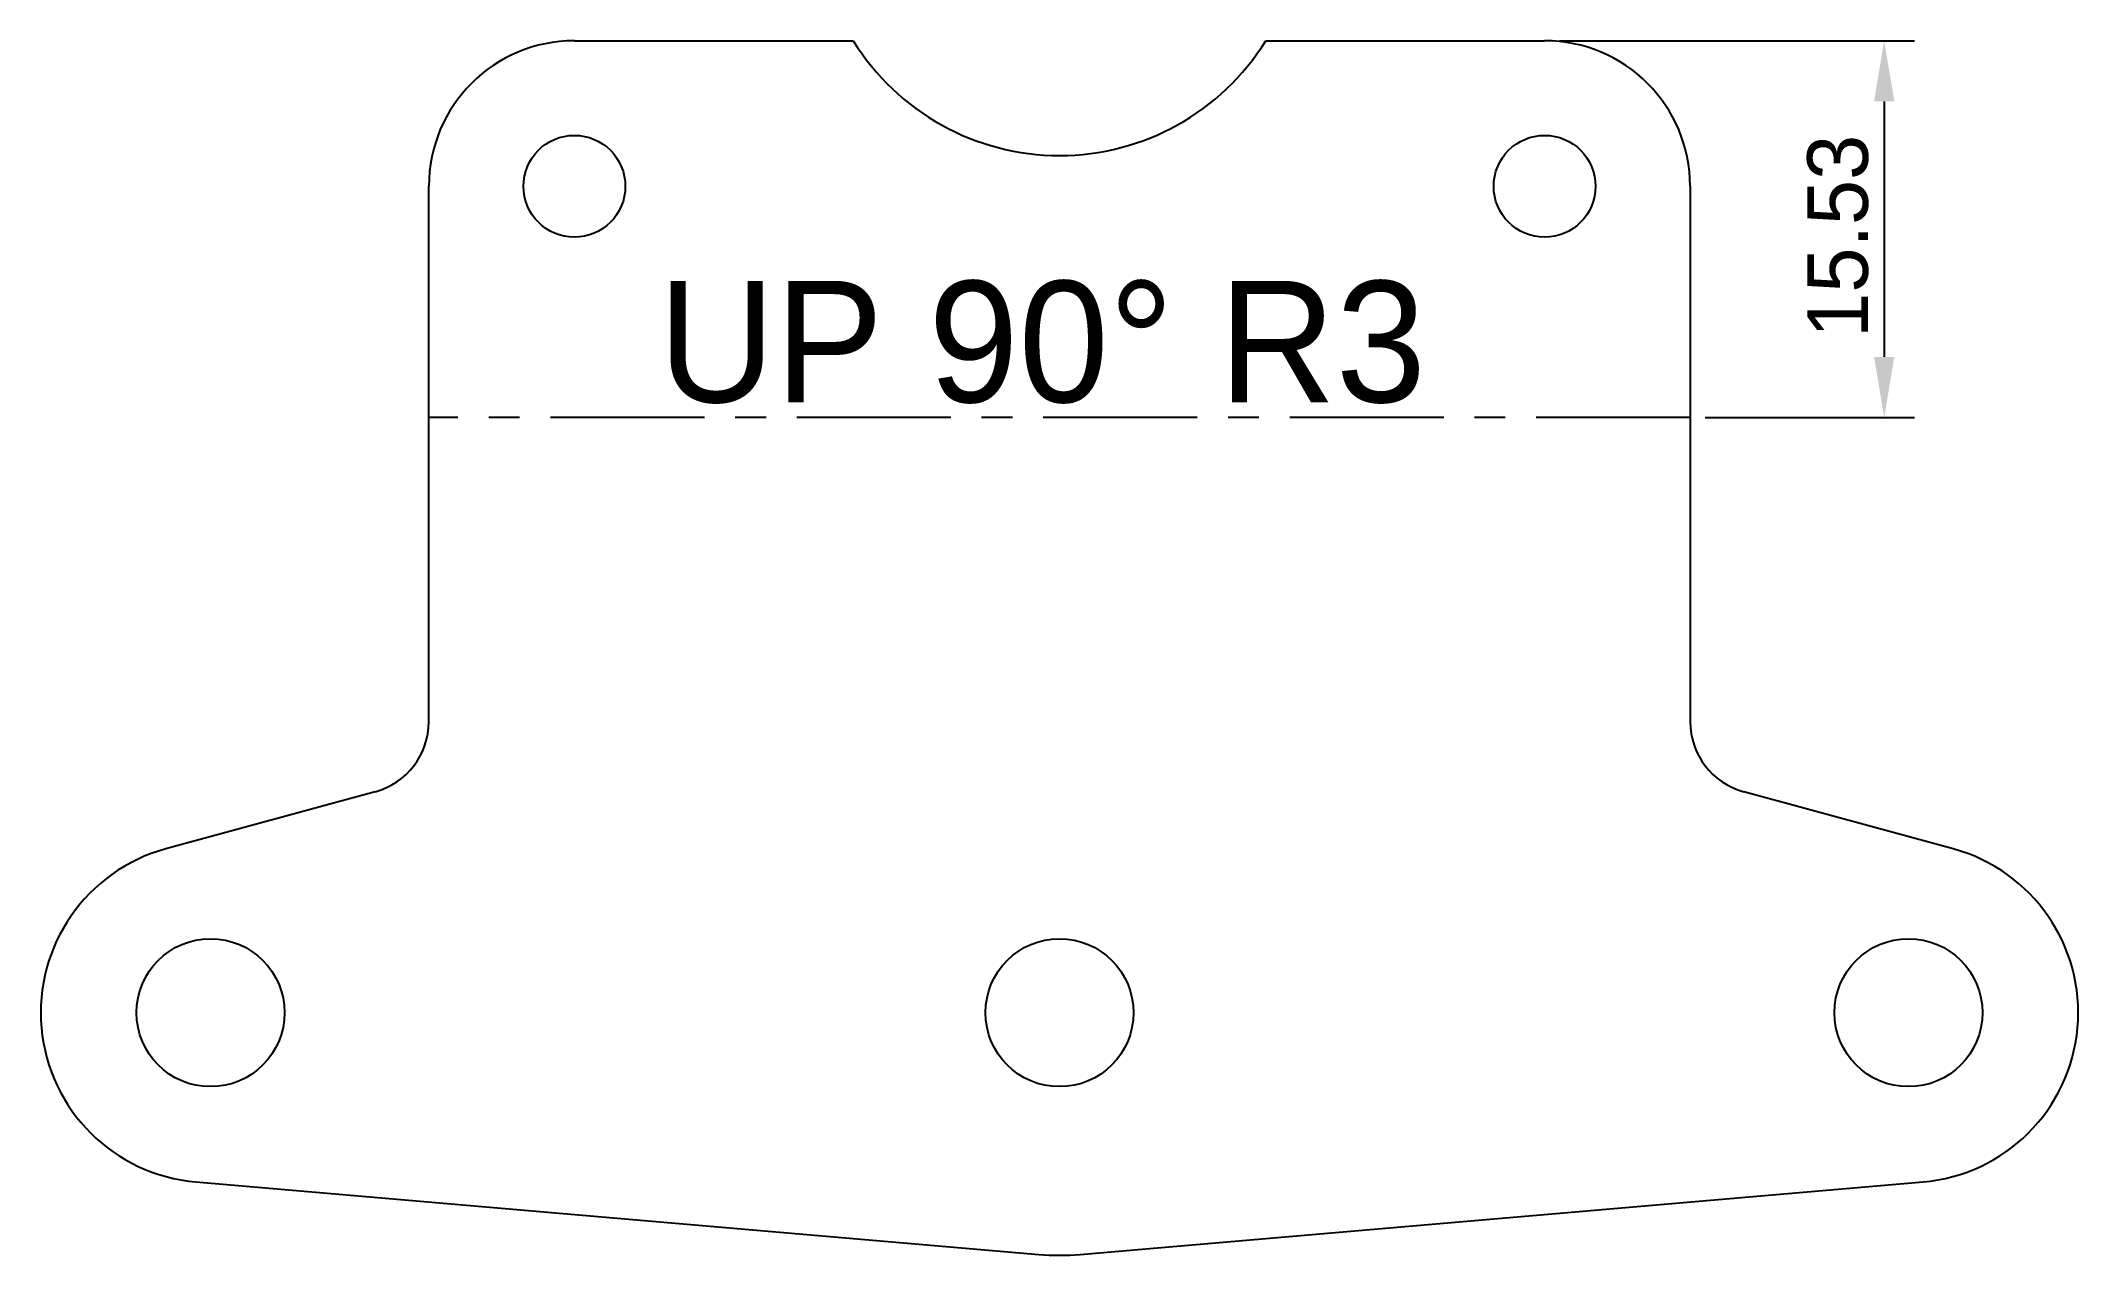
# Model space of a CAD drawing. Extents: x -42 to 42, y 8 to 58.1.
import ezdxf

# ---------------------------------------------------------------- set-up
doc = ezdxf.new("R2010")
doc.units = 0
doc.linetypes.add('CENTER', pattern=[10.16, 6.35, -1.27, 1.27, -1.27])
doc.layers.get('0').update_dxf_attribs({"linetype": 'CONTINUOUS'})
doc.layers.get('DEFPOINTS').update_dxf_attribs({"linetype": 'CONTINUOUS'})
doc.layers.add('DEFAULT', color=7, linetype='CONTINUOUS')
doc.styles.add('DEFAULT', font='txt')
doc.dimstyles.new('ISO-25', dxfattribs={"dimtxt": 2.5, "dimasz": 2.5, "dimexe": 1.25, "dimexo": 0.625, "dimtad": 1, "dimtoh": 1, "dimzin": 1, "dimcen": 2.5, "dimazin": 3, "dimtfac": 1, "dimtix": 1, "dimtmove": 0, "dimatfit": 3})

# ---------------------------------------------------------------- blocks, each defined once
blk = doc.blocks.new('*D1')
at = {"layer": 'DEFAULT', "color": 0}
for p, q in [((20.625, 58.069), (35.25, 58.069)), ((34, 55.569), (34, 45.034)), ((26.625, 42.534), (35.25, 42.534))]:
    blk.add_line(p, q, dxfattribs=at)
for points in [[(34.417, 55.569), (33.583, 55.569), (34, 58.069)], [(33.583, 45.034), (34.417, 45.034), (34, 42.534)]]:
    blk.add_solid(points, dxfattribs=at)
at = {"layer": 'DEFPOINTS', "color": 0}
for p in [(20, 58.069), (26, 42.534), (34, 42.534)]:
    blk.add_point(p, dxfattribs=at)
at = {"layer": 'DEFAULT', "color": 0, "linetype": 'CONTINUOUS', "style": 'DEFAULT'}
blk.add_text('15.53', height=2.5, rotation=90, dxfattribs=at).set_placement((33.328, 45.825))

msp = doc.modelspace()

# ---------------------------------------------------------------- linework, layer by layer
at = {"color": 7, "linetype": 'CONTINUOUS'}
for p, q in [((-20, 58.069), (-8.5, 58.069)), ((8.5, 58.069), (20, 58.069)), ((-26, 30), (-26, 52.069)), ((26, 52.069), (26, 30)), ((-28.211, 27.106), (-36.841, 24.754)), ((36.841, 24.754), (28.211, 27.106)), ((-35.6, 11.026), (-0.857, 8.037)), ((0.857, 8.037), (35.6, 11.026))]:
    msp.add_line(p, q, dxfattribs=at)
at = {"color": 7, "linetype": 'CENTER'}
msp.add_line((26, 42.534), (-26, 42.534), dxfattribs=at)
at = {"color": 7, "linetype": 'CONTINUOUS'}
for centre, radius in [((-20, 52.069), 2.1), ((20, 52.069), 2.1), ((-35, 18), 3.05), ((0, 18), 3.05), ((35, 18), 3.05)]:
    msp.add_circle(centre, radius, dxfattribs=at)
for centre, radius, start, end in [((-20, 52.069), 6, 90, 180), ((0, 63.336), 10, 211.78833, 328.21167), ((20, 52.069), 6, 0, 90), ((-29, 30), 3, 285.24526, 0), ((29, 30), 3, 180, 254.75474), ((-35, 18), 7, 105.24526, 265.0829), ((35, 18), 7, 274.9171, 74.75474), ((0, 18), 10, 265.0829, 274.9171)]:
    msp.add_arc(centre, radius, start, end, dxfattribs=at)

# ---------------------------------------------------------------- texts
at = {"layer": 'DEFAULT', "linetype": 'CONTINUOUS'}
msp.add_text('UP 90° R3', height=5, dxfattribs=at).set_placement((-16.55, 43.167))

# ---------------------------------------------------------------- dimensions: what is measured, and where the dimension line sits
at = {"layer": 'DEFAULT'}
dim = msp.add_linear_dim(base=(34, 42.5343), p1=(20, 58.0686), p2=(26, 42.5343), angle=90, dimstyle='ISO-25', dxfattribs=at)
dim.commit()
dim.dimension.update_dxf_attribs({"geometry": '*D1', "text_midpoint": (32.0988, 50.3014)})

doc.saveas('drawing.dxf')
